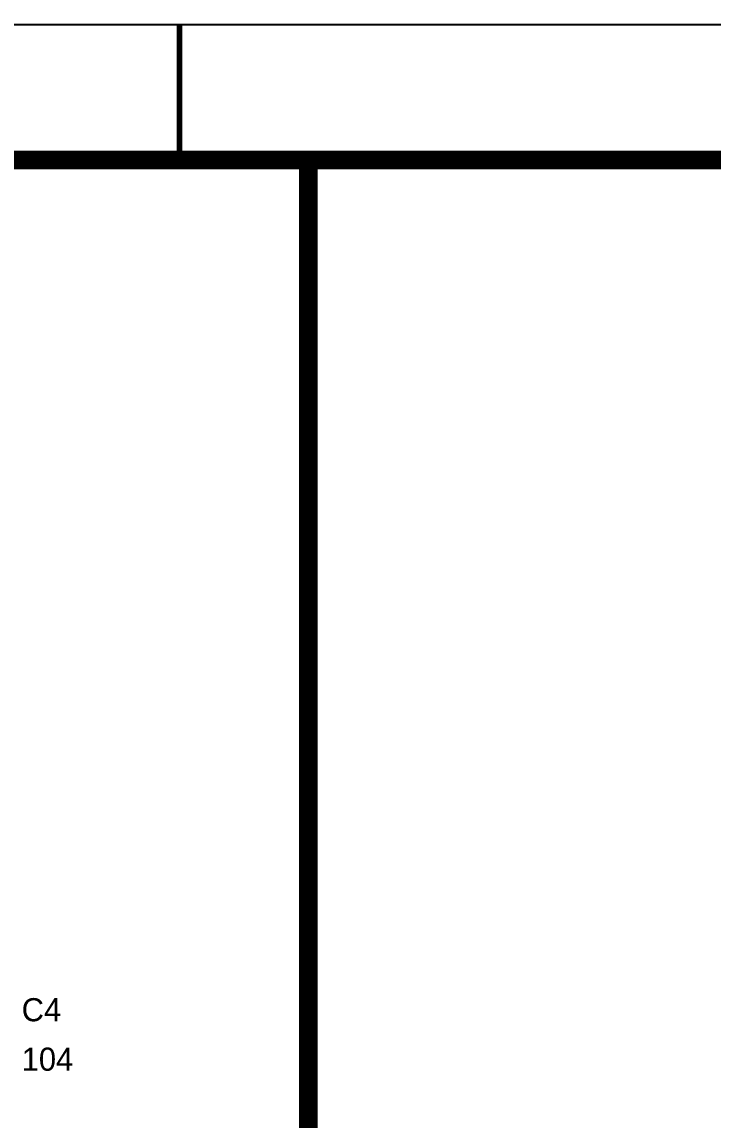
# Model space of a CAD drawing. Header units: inches. Extents: x 0 to 22.3, y 0 to 15.7.
# Drawn here: x 16.388 to 17.867, y 13.353 to 15.705 of the extents above; entities that cross this region are included whole.
import ezdxf

# ---------------------------------------------------------------- set-up
doc = ezdxf.new("R2010")
doc.units = ezdxf.units.IN
doc.header["$MEASUREMENT"] = 0
doc.layers.add('Sheet', color=255, linetype='Continuous')

msp = doc.modelspace()

# ---------------------------------------------------------------- linework, layer by layer
at = {"layer": 'Sheet'}
for points in [[(0, 15.6991, 0.0039, 0.0039, 0), (0, 0, 0.0039, 0.0039, 0), (22.3, 0, 0.0039, 0.0039, 0), (22.3, 15.6991, 0.0039, 0.0039, 0), (0, 15.6991, 0.0039, 0.0039, 0), (0, 15.6991, 0.0039, 0.0039, 0)], [(0.3006, 15.3986, 0.0039, 0.0039, 0), (0.3006, 0.3006, 0.0039, 0.0039, 0), (22.0003, 0.3006, 0.0039, 0.0039, 0), (22.0003, 15.3986, 0.0039, 0.0039, 0), (0.3006, 15.3986, 0.0039, 0.0039, 0), (0.3006, 15.3986, 0.0039, 0.0039, 0)]]:
    msp.add_lwpolyline(points, format="xyseb", close=True, dxfattribs=at)
for points in [[(16.725, 15.6991, 0.0118, 0.0118, 0), (16.725, 15.3986, 0.0118, 0.0118, 0)], [(0.29, 15.4092, 0.04, 0.04, 0), (22.0003, 15.4092, 0.04, 0.04, 0)], [(17.0008, 15.3986, 0.04, 0.04, 0), (17.0008, 11.9995, 0.04, 0.04, 0)]]:
    msp.add_lwpolyline(points, format="xyseb", dxfattribs=at)

# ---------------------------------------------------------------- texts
for s, p in [('C4', (16.3873, 13.5642)), ('104', (16.3873, 13.4582))]:
    msp.add_text(s, height=0.0495, dxfattribs=at).set_placement(p)

doc.saveas('drawing.dxf')
